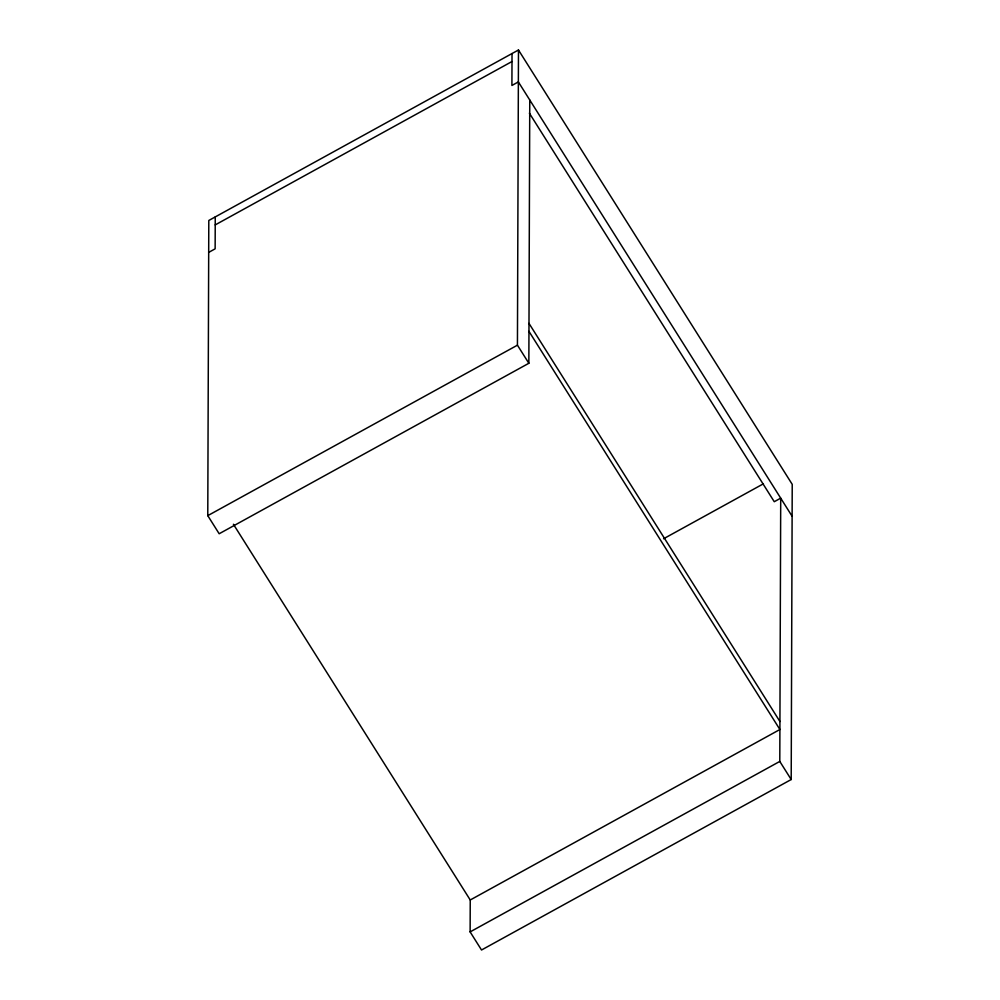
<?xml version="1.0" encoding="UTF-8"?>
<svg xmlns="http://www.w3.org/2000/svg" width="1000" height="1000" viewBox="0 0 1000 1000"><rect width="100%" height="100%" fill="white"/><g stroke="black" fill="none" stroke-linecap="round" stroke-linejoin="round"><path stroke-width="1.5" d="M529.763 100.013L528.85 363.275L219.175 533.75L207.775 515.65L208.8 220.475L518.475 50L792.225 484.35L791.2 779.525L481.525 950L470.125 931.9L470.238 899.987L233.412 524.25M215.25 216.925L215.138 248.837L208.688 252.387M512.025 53.55L511.912 85.463L518.362 81.912L792.113 516.263M528.85 363.275L517.438 345.175L518.475 50M791.2 779.525L779.788 761.425L780.713 498.162L774.262 501.712L529.4 113.212M215.225 224.9L511.987 61.525M207.775 515.65L517.438 345.175M663.562 538.763L763.4 483.812M470.238 899.987L779.9 729.513L528.962 331.362M470.125 931.9L779.788 761.425M528.987 323.387L779.938 721.538"/></g></svg>
